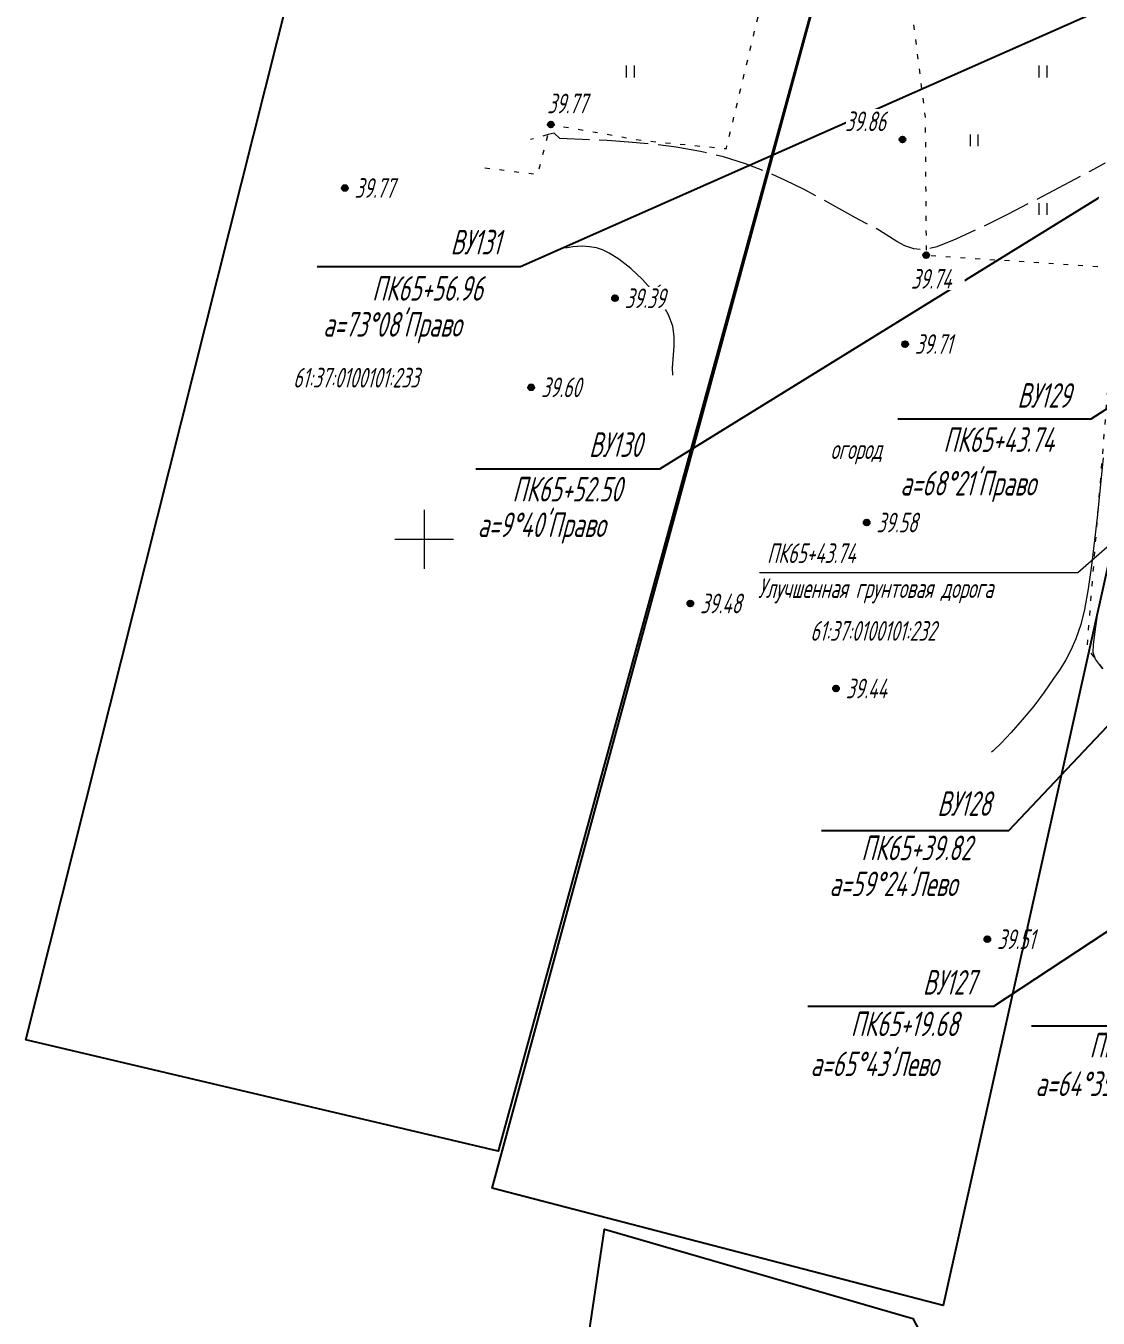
# Model space of a CAD drawing. Extents: x 2208637 to 2213412, y 575334 to 577367.
# Drawn here: x 2210929.7 to 2210984.3, y 576460.4 to 576526.1 of the extents above; entities that cross this region are included whole.
import ezdxf
from ezdxf.enums import TextEntityAlignment as Align

# ---------------------------------------------------------------- set-up
doc = ezdxf.new("R2010")
doc.units = 0
doc.header["$LTSCALE"] = 0.5
doc.linetypes.add('2000_366_2', pattern=[1.5, 0.5, -1])
doc.linetypes.add('500_329_3', pattern=[6, 5, -1])
doc.layers.get('0').update_dxf_attribs({"lineweight": 25})
for name, color, linetype, lineweight in [('ИИ_ГОРИЗОНТАЛИ_ОСН', 32, 'Continuous', 15), ('ИИ_ГРАНИЦЫ_ЗЕМЛЕПОЛЬЗОВАТЕЛЕЙ', 7, 'Continuous', 25), ('ИИ_ДОРОГИ_АД', 7, 'Continuous', 25), ('ИИ_КООРДИНАТНАЯ_СЕТКА', 3, 'Continuous', 25), ('ИИ_ОТМЕТКИ', 7, 'Continuous', 25), ('ИИ_ТРАССЫ_КЛС', 5, 'Continuous', 40), ('ИИ_УГОДЬЯ', 7, 'Continuous', 25)]:
    doc.layers.add(name, color=color, linetype=linetype, lineweight=lineweight)
doc.styles.add('D431', font='', dxfattribs={"height": 1})
doc.styles.add('GOST 2.304', font='cs_gost2304.shx', dxfattribs={"width": 0.8, "oblique": 15})
doc.styles.get('D431').set_extended_font_data('D431', italic=True)
doc.linetypes.add('2000_417_2', pattern='A,0,[3,Topography.shx,S=1,R=0,X=0,Y=0],-1.5', length=1.5)
doc.linetypes.add('2000_485_1', pattern='A,34.5,[1,Topography.shx,S=1.5,R=120,X=0.5,Y=-0.87],-0.01,[1,Topography.shx,S=1.5,R=0,X=-0.25,Y=0.43],0,[3,Topography.shx,S=1,R=0,X=0.5,Y=0],-0.01,[1,Topography.shx,S=1.5,R=60,X=0.5,Y=-0.87],-1,34.5', length=70.02)

# ---------------------------------------------------------------- blocks, each defined once
blk = doc.blocks.new('500_12')
at = {"color": 0, "linetype": 'Continuous', "lineweight": -2, "flags": 128}
for points in [[(0, 3), (0, -3)], [(-3, 0), (3, 0)]]:
    blk.add_lwpolyline(points, dxfattribs=at)
at = {"color": 7, "linetype": 'Continuous', "lineweight": -2, "style": 'D431'}
blk.add_attdef('Вертикальная_подпись', (-0.5, 0.5), '', height=2, rotation=90, dxfattribs=at)
blk.add_attdef('Горизонтальная_подпись', (0.5, 0.5), '', height=2, dxfattribs=at)
blk = doc.blocks.new('500_329_6')
at = {"color": 0, "linetype": 'Continuous', "lineweight": -2}
blk.add_lwpolyline([(0, 0), (1, 0)], dxfattribs=at)
blk = doc.blocks.new('500_401')
at = {"color": 0, "linetype": 'Continuous', "lineweight": -2}
for points in [[(-0.4, 0), (-0.4, 1.2)], [(0.4, 0), (0.4, 1.2)]]:
    blk.add_lwpolyline(points, dxfattribs=at)
blk = doc.blocks.new('500_330_1')
at = {"linetype": 'Continuous', "lineweight": -2}
h = blk.add_hatch(color=0, dxfattribs=at)
h.dxf.hatch_style = 1
edge = h.paths.add_edge_path()
edge.add_arc((0, 0), 0.3, 0, 360)
at = {"color": 0, "linetype": 'Continuous', "lineweight": -2}
blk.add_circle((0, 0), 0.3, dxfattribs=at)
at = {"color": 0, "linetype": 'Continuous', "lineweight": -2, "style": 'GOST 2.304', "flags": 1}
for tag, p in [('Номер', (-1, -1)), ('Номер_рабочей_станции', (-1, -3.5))]:
    blk.add_attdef(tag, text='', height=2, dxfattribs=at).set_placement(p, align=Align.RIGHT)
at = {"color": 0, "linetype": 'Continuous', "lineweight": -2, "style": 'GOST 2.304'}
blk.add_attdef('Высота', (1, -1), '', height=2, dxfattribs=at)
at = {"color": 0, "linetype": 'Continuous', "lineweight": -2, "style": 'GOST 2.304', "flags": 1}
blk.add_attdef('Код', (0, -3.5), '', height=2, dxfattribs=at)
blk = doc.blocks.new('P765D02B024394AEB850A075B7AFD29')
at = {"color": 0, "linetype": '2000_485_1', "lineweight": -2, "flags": 128}
blk.add_lwpolyline([(2210998.66, 576406.31), (2210950.96, 576410.71), (2210952.04, 576418.7), (2210955.34, 576439.07), (2210959.17, 576464.9), (2210974.87, 576460.35), (2210979.13, 576452.28), (2211008.06, 576450.32)], close=True, dxfattribs=at)
at = {"color": 0, "lineweight": -2, "flags": 1}
for tag in ['Адрес (местоположение) участка', 'Дата постановки на учет', 'Тип объекта', 'Статус записи о ЗУ по справочнику', 'Кадастровый номер, обозначение, учетный номер объекта', 'Кадастровый номер квартала', 'Вид разрешенного использования по классификатору', 'Площадь, кв.м', 'Категория земель', 'Вид использования по документу', 'Кадастровая стоимость']:
    blk.add_attdef(tag, (0, 0), '', height=0.2, dxfattribs=at)
blk = doc.blocks.new('PB98202C36B324A189964B6C72E621F')
at = {"color": 0, "linetype": '2000_485_1', "lineweight": -2, "flags": 128}
blk.add_lwpolyline([(2210973.62, 576541.09), (2210993.11, 576535.96), (2210976.41, 576461.01), (2210953.46, 576466.98)], close=True, dxfattribs=at)
at = {"color": 0, "lineweight": -2, "flags": 1}
for tag in ['Адрес (местоположение) участка', 'Дата постановки на учет', 'Тип объекта', 'Статус записи о ЗУ по справочнику', 'Кадастровый номер, обозначение, учетный номер объекта', 'Кадастровый номер квартала', 'Вид разрешенного использования по классификатору', 'Площадь, кв.м', 'Категория земель', 'Вид использования по документу', 'Кадастровая стоимость']:
    blk.add_attdef(tag, (0, 0), '', height=0.2, dxfattribs=at)
blk = doc.blocks.new('PBA1DC33684CF4488A17B02A2ED4F34')
at = {"color": 0, "linetype": '2000_485_1', "lineweight": -2, "flags": 128}
blk.add_lwpolyline([(2210948.01, 576547.17), (2210973.59, 576541.1), (2210953.77, 576468.86), (2210929.73, 576474.53)], close=True, dxfattribs=at)
at = {"color": 0, "lineweight": -2, "flags": 1}
for tag in ['Адрес (местоположение) участка', 'Дата постановки на учет', 'Тип объекта', 'Статус записи о ЗУ по справочнику', 'Кадастровый номер, обозначение, учетный номер объекта', 'Кадастровый номер квартала', 'Вид разрешенного использования по классификатору', 'Площадь, кв.м', 'Категория земель', 'Вид использования по документу', 'Кадастровая стоимость']:
    blk.add_attdef(tag, (0, 0), '', height=0.2, dxfattribs=at)

msp = doc.modelspace()

# ---------------------------------------------------------------- linework, layer by layer
at = {"layer": 'ИИ_ГОРИЗОНТАЛИ_ОСН', "color": 32, "linetype": '500_329_3', "lineweight": 20, "elevation": 39.75, "flags": 128}
msp.add_lwpolyline([(2210985.996, 576519.919), (2210985.886, 576519.821), (2210983.869, 576518.717), (2210981.154, 576517.275), (2210979.689, 576516.523), (2210978.289, 576515.832), (2210977.054, 576515.261), (2210976.087, 576514.872), (2210975.488, 576514.725), (2210974.923, 576514.772), (2210974.461, 576514.92), (2210974.05, 576515.143), (2210973.175, 576515.716), (2210972.132, 576516.255), (2210970.139, 576517.369), (2210969.304, 576517.812), (2210968.391, 576518.259), (2210967.406, 576518.693), (2210966.355, 576519.095), (2210965.241, 576519.447), (2210964.057, 576519.73), (2210962.824, 576519.945), (2210961.59, 576520.102), (2210960.404, 576520.21), (2210959.315, 576520.28), (2210956.904, 576520.382), (2210956.611, 576520.653), (2210956.307, 576520.584), (2210955.406, 576520.329)], dxfattribs=at)
at = {"layer": 'ИИ_ГОРИЗОНТАЛИ_ОСН', "elevation": 39.5, "flags": 128}
for points in [[(2210962.649, 576508.349), (2210962.632, 576508.726), (2210962.718, 576509.821), (2210962.729, 576510.319), (2210962.652, 576510.838), (2210962.437, 576511.423), (2210962.106, 576511.995), (2210961.651, 576512.603), (2210961.108, 576513.209), (2210960.512, 576513.774), (2210959.899, 576514.257), (2210959.42, 576514.56), (2210959.079, 576514.724), (2210958.763, 576514.825), (2210958.406, 576514.884), (2210958.041, 576514.906), (2210957.558, 576514.881), (2210957.188, 576514.804)], [(2210984.55, 576504.145), (2210984.25, 576501.109), (2210983.968, 576498.671), (2210983.797, 576497.474), (2210983.611, 576496.433), (2210983.416, 576495.658), (2210983.162, 576494.939), (2210982.916, 576494.362), (2210982.655, 576493.864), (2210982.357, 576493.383), (2210981.996, 576492.859), (2210981.551, 576492.228), (2210981.017, 576491.514), (2210980.438, 576490.812), (2210979.867, 576490.167), (2210979.356, 576489.628), (2210978.956, 576489.24), (2210978.872, 576489.173)], [(2210984.516, 576493.425), (2210984.161, 576493.904), (2210984.046, 576494.232), (2210984.062, 576494.639), (2210984.16, 576495.429), (2210984.316, 576496.495)]]:
    msp.add_lwpolyline(points, dxfattribs=at)
at = {"layer": 'ИИ_ДОРОГИ_АД', "lineweight": 20, "elevation": 39.86, "flags": 128}
msp.add_lwpolyline([(2211015, 576526.061), (2210983.269, 576498.292), (2210967.064, 576498.292)], dxfattribs=at)
at = {"layer": 'ИИ_ТРАССЫ_КЛС', "lineweight": 25, "flags": 128}
for points in [[(2211009.3, 576537.94), (2210954.894, 576513.866), (2210944.556, 576513.866)], [(2211010.77, 576533.726), (2210961.974, 576503.567), (2210952.635, 576503.567)], [(2211018.887, 576526.555), (2210979.742, 576485.165), (2210970.225, 576485.165)], [(2211015, 576526.061), (2210983.93, 576506.115), (2210974.098, 576506.115)], [(2211031.248, 576510.646), (2210978.977, 576476.222), (2210969.518, 576476.222)], [(2211029.963, 576508.216), (2210991.072, 576475.222), (2210980.904, 576475.222)]]:
    msp.add_lwpolyline(points, dxfattribs=at)
at = {"layer": 'ИИ_УГОДЬЯ', "linetype": '2000_366_2', "lineweight": 20, "flags": 128}
msp.add_lwpolyline([(2210953.087, 576518.898), (2210955.774, 576518.562), (2210956.445, 576521.103), (2210961.099, 576520.288), (2210965.378, 576519.874), (2210967.168, 576527.318), (2210974.766, 576527.29), (2210975.495, 576521.471), (2210975.545, 576514.448), (2210985.271, 576513.82), (2210983.722, 576494.48), (2210989.605, 576486.748), (2210994.099, 576487.508), (2210994.935, 576472.905), (2210995.814, 576465.67)], dxfattribs=at)

# ---------------------------------------------------------------- block references
at = {"layer": 'ИИ_ГОРИЗОНТАЛИ_ОСН', "xscale": 0.4999999999999999, "yscale": 0.4999999999999999, "zscale": 0.4999999999999999, "rotation": 41.85846694490742}
msp.add_blockref('500_329_6', (2210961.651, 576512.603, 39.5), dxfattribs=at)
at = {"layer": 'ИИ_ГРАНИЦЫ_ЗЕМЛЕПОЛЬЗОВАТЕЛЕЙ'}
ref = msp.add_blockref('P765D02B024394AEB850A075B7AFD29', (0, 0), dxfattribs=at)
ref.add_attrib('Кадастровый номер, обозначение, учетный номер объекта', '61:37:0100101:186', (2210973.343, 576433.905), dxfattribs={"layer": '0', "color": 0, "lineweight": -2, "height": 1, "style": 'GOST 2.304', "oblique": 15, "width": 0.8})
at = {"layer": 'ИИ_КООРДИНАТНАЯ_СЕТКА', "color": 3, "lineweight": 20, "xscale": 0.5, "yscale": 0.5, "zscale": 0.5}
msp.add_blockref('500_12', (2210950, 576500), dxfattribs=at)
at = {"layer": 'ИИ_УГОДЬЯ', "lineweight": 20, "xscale": 0.5, "yscale": 0.5, "zscale": 0.5}
for p in [(2210960.5, 576523.5), (2210981.5, 576523.5), (2210978, 576520), (2210981.5, 576516.5)]:
    msp.add_blockref('500_401', p, dxfattribs=at)

# ---------------------------------------------------------------- wipeouts: each hides what was drawn before it
at = {"lineweight": 0}
msp.add_wipeout([(2210943.379, 576507.648), (2210951.967, 576507.648), (2210951.967, 576508.866), (2210943.379, 576508.866)], dxfattribs=at).dxf.layer = 'ИИ_ГРАНИЦЫ_ЗЕМЛЕПОЛЬЗОВАТЕЛЕЙ'

# ---------------------------------------------------------------- next in the draw order: wipeouts: each hides what was drawn before it
for points, layer in [([(2210969.697, 576494.766), (2210978.309, 576494.766), (2210978.309, 576495.983), (2210969.697, 576495.983)], 'ИИ_ГРАНИЦЫ_ЗЕМЛЕПОЛЬЗОВАТЕЛЕЙ'), ([(2210967.496, 576498.719), (2210973.443, 576498.719), (2210973.443, 576499.917), (2210967.496, 576499.917)], 'ИИ_ДОРОГИ_АД'), ([(2210967.123, 576496.942), (2210983.13, 576496.942), (2210983.13, 576498.113), (2210967.123, 576498.113)], 'ИИ_ДОРОГИ_АД'), ([(2210956.315, 576521.602), (2210959.163, 576521.602), (2210959.163, 576522.742), (2210956.315, 576522.742)], 'ИИ_ОТМЕТКИ'), ([(2210971.466, 576520.692), (2210974.194, 576520.692), (2210974.194, 576521.89), (2210971.466, 576521.89)], 'ИИ_ОТМЕТКИ'), ([(2210985.386, 576516.783), (2210985.905, 576519.563), (2210984.784, 576519.772), (2210984.265, 576516.992)], 'ИИ_ОТМЕТКИ'), ([(2210946.512, 576517.299), (2210949.36, 576517.299), (2210949.36, 576518.439), (2210946.512, 576518.439)], 'ИИ_ОТМЕТКИ'), ([(2210974.822, 576512.677), (2210977.509, 576512.677), (2210977.509, 576513.817), (2210974.822, 576513.817)], 'ИИ_ОТМЕТКИ'), ([(2210960.26, 576511.69), (2210963.068, 576511.69), (2210963.068, 576512.83), (2210960.26, 576512.83)], 'ИИ_ОТМЕТКИ'), ([(2210975.022, 576509.36), (2210977.69, 576509.36), (2210977.69, 576510.5), (2210975.022, 576510.5)], 'ИИ_ОТМЕТКИ'), ([(2210955.995, 576507.157), (2210958.803, 576507.157), (2210958.803, 576508.354), (2210955.995, 576508.354)], 'ИИ_ОТМЕТКИ'), ([(2210973.07, 576500.28), (2210975.878, 576500.28), (2210975.878, 576501.42), (2210973.07, 576501.42)], 'ИИ_ОТМЕТКИ'), ([(2210971.506, 576491.837), (2210974.233, 576491.837), (2210974.233, 576492.977), (2210971.506, 576492.977)], 'ИИ_ОТМЕТКИ'), ([(2210979.207, 576479.081), (2210981.855, 576479.081), (2210981.855, 576480.221), (2210979.207, 576480.221)], 'ИИ_ОТМЕТКИ'), ([(2210951.404, 576514.401), (2210955.139, 576514.401), (2210955.139, 576515.826), (2210951.404, 576515.826)], 'ИИ_ТРАССЫ_КЛС'), ([(2210947.409, 576512.05), (2210954.819, 576512.05), (2210954.819, 576513.547), (2210947.409, 576513.547)], 'ИИ_ТРАССЫ_КЛС'), ([(2210944.922, 576510.219), (2210954.648, 576510.219), (2210954.648, 576511.676), (2210944.922, 576511.676)], 'ИИ_ТРАССЫ_КЛС'), ([(2210980.246, 576506.602), (2210984.181, 576506.602), (2210984.181, 576508.124), (2210980.246, 576508.124)], 'ИИ_ТРАССЫ_КЛС'), ([(2210976.477, 576504.355), (2210983.911, 576504.355), (2210983.911, 576505.852), (2210976.477, 576505.852)], 'ИИ_ТРАССЫ_КЛС'), ([(2210958.45, 576504.101), (2210962.385, 576504.101), (2210962.385, 576505.526), (2210958.45, 576505.526)], 'ИИ_ТРАССЫ_КЛС'), ([(2210954.548, 576501.833), (2210962.058, 576501.833), (2210962.058, 576503.355), (2210954.548, 576503.355)], 'ИИ_ТРАССЫ_КЛС'), ([(2210974.297, 576502.136), (2210983.773, 576502.136), (2210983.773, 576503.658), (2210974.297, 576503.658)], 'ИИ_ТРАССЫ_КЛС'), ([(2210952.789, 576500.025), (2210961.815, 576500.025), (2210961.815, 576501.482), (2210952.789, 576501.482)], 'ИИ_ТРАССЫ_КЛС'), ([(2210976.174, 576485.839), (2210980.109, 576485.839), (2210980.109, 576487.361), (2210976.174, 576487.361)], 'ИИ_ТРАССЫ_КЛС'), ([(2210970.688, 576481.756), (2210979.639, 576481.756), (2210979.639, 576483.278), (2210970.688, 576483.278)], 'ИИ_ТРАССЫ_КЛС'), ([(2210975.438, 576476.745), (2210979.398, 576476.745), (2210979.398, 576478.267), (2210975.438, 576478.267)], 'ИИ_ТРАССЫ_КЛС'), ([(2210971.768, 576474.632), (2210979.053, 576474.632), (2210979.053, 576476.129), (2210971.768, 576476.129)], 'ИИ_ТРАССЫ_КЛС'), ([(2210983.918, 576473.548), (2210991.203, 576473.548), (2210991.203, 576475.045), (2210983.918, 576475.045)], 'ИИ_ТРАССЫ_КЛС'), ([(2210969.728, 576472.598), (2210978.678, 576472.598), (2210978.678, 576474.096), (2210969.728, 576474.096)], 'ИИ_ТРАССЫ_КЛС'), ([(2210981.17, 576471.585), (2210990.946, 576471.585), (2210990.946, 576473.082), (2210981.17, 576473.082)], 'ИИ_ТРАССЫ_КЛС'), ([(2210970.726, 576504.011), (2210974.407, 576504.011), (2210974.407, 576505.182), (2210970.726, 576505.182)], 'ИИ_УГОДЬЯ')]:
    msp.add_wipeout(points, dxfattribs=at).dxf.layer = layer

# ---------------------------------------------------------------- next in the draw order: block references
at = {"layer": 'ИИ_ОТМЕТКИ'}
ref = msp.add_blockref('500_330_1', (2210956.445, 576521.103, 39.769), dxfattribs=dict(at, xscale=0.5, yscale=0.5, zscale=0.5))
ref.add_attrib('Высота', '39.77', (2210956.265, 576521.672), dxfattribs={"layer": '0', "color": 0, "linetype": 'Continuous', "lineweight": -2, "height": 1, "style": 'GOST 2.304', "oblique": 15, "width": 0.8})
ref = msp.add_blockref('500_330_1', (2210974.34, 576520.338, 39.855), dxfattribs=dict(at, xscale=0.5, yscale=0.5, zscale=0.5))
ref.add_attrib('Высота', '39.86', (2210971.416, 576520.762), dxfattribs={"layer": '0', "color": 0, "linetype": 'Continuous', "lineweight": -2, "height": 1, "style": 'GOST 2.304', "oblique": 15, "width": 0.8})
ref = msp.add_blockref('500_330_1', (2210945.962, 576517.869, 39.775), dxfattribs=dict(at, xscale=0.5, yscale=0.5, zscale=0.5))
ref.add_attrib('Высота', '39.77', (2210946.462, 576517.369, 39.775), dxfattribs={"layer": '0', "color": 0, "linetype": 'Continuous', "lineweight": -2, "height": 1, "style": 'GOST 2.304', "oblique": 15, "width": 0.8})
ref = msp.add_blockref('500_330_1', (2210975.545, 576514.448, 39.745), dxfattribs=dict(at, xscale=0.5, yscale=0.5, zscale=0.5))
ref.add_attrib('Высота', '39.74', (2210974.772, 576512.747), dxfattribs={"layer": '0', "color": 0, "linetype": 'Continuous', "lineweight": -2, "height": 1, "style": 'GOST 2.304', "oblique": 15, "width": 0.8})
ref = msp.add_blockref('500_330_1', (2210959.71, 576512.26, 39.39), dxfattribs=dict(at, xscale=0.5, yscale=0.5, zscale=0.5))
ref.add_attrib('Высота', '39.39', (2210960.21, 576511.76, -30.136), dxfattribs={"layer": '0', "color": 0, "linetype": 'Continuous', "lineweight": -2, "height": 1, "style": 'GOST 2.304', "oblique": 15, "width": 0.8})
ref = msp.add_blockref('500_330_1', (2210974.472, 576509.93, 39.708), dxfattribs=dict(at, xscale=0.5, yscale=0.5, zscale=0.5))
ref.add_attrib('Высота', '39.71', (2210974.972, 576509.43, -26.472), dxfattribs={"layer": '0', "color": 0, "linetype": 'Continuous', "lineweight": -2, "height": 1, "style": 'GOST 2.304', "oblique": 15, "width": 0.8})
ref = msp.add_blockref('500_330_1', (2210955.445, 576507.727, 39.596), dxfattribs=dict(at, xscale=0.5, yscale=0.5, zscale=0.5))
ref.add_attrib('Высота', '39.60', (2210955.945, 576507.227), dxfattribs={"layer": '0', "color": 0, "linetype": 'Continuous', "lineweight": -2, "height": 1, "style": 'GOST 2.304', "oblique": 15, "width": 0.8})
ref = msp.add_blockref('500_330_1', (2210972.52, 576500.85, 39.58), dxfattribs=dict(at, xscale=0.5, yscale=0.5, zscale=0.5))
ref.add_attrib('Высота', '39.58', (2210973.02, 576500.35, 39.58), dxfattribs={"layer": '0', "color": 0, "linetype": 'Continuous', "lineweight": -2, "height": 1, "style": 'GOST 2.304', "oblique": 15, "width": 0.8})
ref = msp.add_blockref('500_330_1', (2210970.956, 576492.407, 39.436), dxfattribs=dict(at, xscale=0.5, yscale=0.5, zscale=0.5))
ref.add_attrib('Высота', '39.44', (2210971.456, 576491.907, 39.436), dxfattribs={"layer": '0', "color": 0, "linetype": 'Continuous', "lineweight": -2, "height": 1, "style": 'GOST 2.304', "oblique": 15, "width": 0.8})
ref = msp.add_blockref('500_330_1', (2210978.657, 576479.651, 39.513), dxfattribs=dict(at, xscale=0.5, yscale=0.5, zscale=0.5))
ref.add_attrib('Высота', '39.51', (2210979.157, 576479.151), dxfattribs={"layer": '0', "color": 0, "linetype": 'Continuous', "lineweight": -2, "height": 1, "style": 'GOST 2.304', "oblique": 15, "width": 0.8})

# ---------------------------------------------------------------- next in the draw order: texts
at = {"layer": 'ИИ_ДОРОГИ_АД', "lineweight": 20, "ltscale": 2, "style": 'GOST 2.304', "oblique": 15, "width": 0.8}
msp.add_text('ПК65+43.74', height=1, dxfattribs=at).set_placement((2210967.446, 576498.789, 39.86))
at = {"layer": 'ИИ_ТРАССЫ_КЛС', "lineweight": 25, "style": 'GOST 2.304', "oblique": 15, "width": 0.8}
for s, p in [('ВУ131', (2210951.341, 576514.489)), ('ПК65+56.96', (2210947.346, 576512.137)), ("а=73°08'Право", (2210944.851, 576510.306)), ('ВУ129', (2210980.184, 576506.69)), ('ВУ130', (2210958.388, 576504.188)), ('ПК65+43.74', (2210976.415, 576504.442)), ('ПК65+52.50', (2210954.486, 576501.921)), ("а=68°21'Право", (2210974.226, 576502.224)), ("а=9°40'Право", (2210952.718, 576500.112)), ('ВУ128', (2210976.111, 576485.926)), ('ВУ127', (2210975.376, 576476.832)), ('ПК65+19.68', (2210971.706, 576474.72)), ('ПК65+16.93', (2210983.856, 576473.635)), ("а=65°43'Лево", (2210969.656, 576472.686)), ("а=64°35'Право", (2210981.099, 576471.672))]:
    msp.add_text(s, height=1.25, dxfattribs=at).set_placement(p)
at = {"layer": 'ИИ_УГОДЬЯ', "linetype": '2000_417_2', "lineweight": 20, "ltscale": 0.5, "style": 'GOST 2.304', "oblique": 15, "width": 0.8}
msp.add_text('огород', height=1, dxfattribs=at).set_placement((2210970.676, 576504.081, -88.25))

# ---------------------------------------------------------------- next in the draw order: wipeouts: each hides what was drawn before it
at = {"lineweight": 0}
for points, layer in [([(2210964.093, 576496.163), (2210966.961, 576496.163), (2210966.961, 576497.303), (2210964.093, 576497.303)], 'ИИ_ОТМЕТКИ'), ([(2210972.302, 576483.582), (2210979.842, 576483.582), (2210979.842, 576485.104), (2210972.302, 576485.104)], 'ИИ_ТРАССЫ_КЛС')]:
    msp.add_wipeout(points, dxfattribs=at).dxf.layer = layer

# ---------------------------------------------------------------- next in the draw order: block references
at = {"layer": 'ИИ_ГРАНИЦЫ_ЗЕМЛЕПОЛЬЗОВАТЕЛЕЙ'}
ref = msp.add_blockref('PBA1DC33684CF4488A17B02A2ED4F34', (0, 0), dxfattribs=at)
ref.add_attrib('Кадастровый номер, обозначение, учетный номер объекта', '61:37:0100101:233', (2210943.329, 576507.718), dxfattribs={"layer": '0', "color": 0, "lineweight": -2, "height": 1, "style": 'GOST 2.304', "oblique": 15, "width": 0.8})
ref = msp.add_blockref('PB98202C36B324A189964B6C72E621F', (0, 0), dxfattribs=at)
ref.add_attrib('Кадастровый номер, обозначение, учетный номер объекта', '61:37:0100101:232', (2210969.647, 576494.836), dxfattribs={"layer": '0', "color": 0, "lineweight": -2, "height": 1, "style": 'GOST 2.304', "oblique": 15, "width": 0.8})
at = {"layer": 'ИИ_ОТМЕТКИ'}
ref = msp.add_blockref('500_330_1', (2210963.543, 576496.733, 39.476), dxfattribs=dict(at, xscale=0.5, yscale=0.5, zscale=0.5))
ref.add_attrib('Высота', '39.48', (2210964.043, 576496.233, 39.476), dxfattribs={"layer": '0', "color": 0, "linetype": 'Continuous', "lineweight": -2, "height": 1, "style": 'GOST 2.304', "oblique": 15, "width": 0.8})

# ---------------------------------------------------------------- next in the draw order: texts
at = {"layer": 'ИИ_ДОРОГИ_АД', "lineweight": 20, "ltscale": 2, "style": 'GOST 2.304', "oblique": 15, "width": 0.8}
msp.add_text('Улучшенная грунтовая дорога', height=1, dxfattribs=at).set_placement((2210966.993, 576497.012, 39.86))
at = {"layer": 'ИИ_ТРАССЫ_КЛС', "lineweight": 25, "style": 'GOST 2.304', "oblique": 15, "width": 0.8}
for s, p in [('ПК65+39.82', (2210972.24, 576483.67)), ("а=59°24'Лево", (2210970.617, 576481.843))]:
    msp.add_text(s, height=1.25, dxfattribs=at).set_placement(p)

doc.saveas('drawing.dxf')
